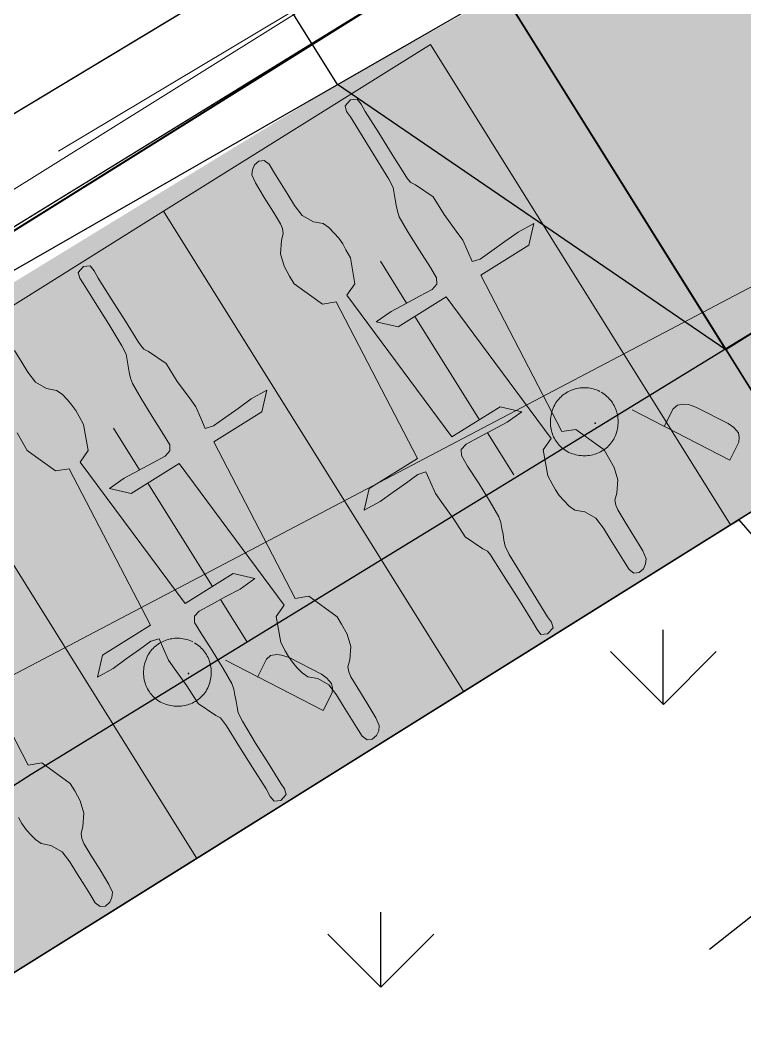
# Model space of a CAD drawing. Header units: metres. Extents: x 3 to 509016, y 4 to 6969473.
# Drawn here: x 507763.191 to 507765.494, y 6967255.254 to 6967258.452 of the extents above; entities that cross this region are included whole.
import ezdxf

# ---------------------------------------------------------------- set-up
doc = ezdxf.new("R2010")
doc.units = ezdxf.units.M
doc.linetypes.add('DASHED', pattern=[19.05, 12.7, -6.35])
doc.layers.add('_PROP-BDY', color=6, linetype='Continuous', plot=False)
doc.layers.add('defpoints_hatch_bdy', color=47, linetype='Continuous', plot=False)
for name, color, linetype, lineweight in [('A-DETL-GENF', 252, 'Continuous', 5), ('A-FLOR', 252, 'Continuous', 5), ('ROAD_FURNITURE', 252, 'Continuous', 0), ('S_RM_UG_PIPES', 252, 'EXIST_RISINGMAIN', 0)]:
    doc.layers.add(name, color=color, linetype=linetype, lineweight=lineweight)
for name, color, linetype in [('CIV_BUILDING ROOF', 7, 'DASHED'), ('HATCH_LANDSCAPE', 1, 'Continuous'), ('mga2020bdy', 252, 'Continuous'), ('mga2020ROAD_FURNITURE', 252, 'Continuous'), ('mga2020ROAD_KERB_BACK', 252, 'Continuous'), ('mga2020ROAD_KERB_LIP', 252, 'Continuous'), ('mga2020TOPO_GEN', 252, 'Continuous'), ('PAV_FOOTPATH', 252, 'Continuous'), ('STRINGS LIP', 60, 'Continuous'), ('XREF', 7, 'Continuous')]:
    doc.layers.add(name, color=color, linetype=linetype)
doc.layers.add('HATCH_PAVEMENT_FOOTPATH', color=7, linetype='Continuous', true_color=0xffe8a3)
doc.styles.get("Standard").update_dxf_attribs({"font": 'ARIALN.TTF'})
doc.linetypes.add('EXIST_RISINGMAIN', pattern='A,5,-2.5,5,-2,["RM",Standard,S=2.5,R=0,X=0,Y=-1.25],-5,5,-2.5,5,-2.5', length=34.5)

# ---------------------------------------------------------------- blocks, each defined once
blk = doc.blocks.new('XD_HATCH')
at = {"layer": 'HATCH_LANDSCAPE', "ltscale": 0.5}
h = blk.add_hatch(dxfattribs=at)
h.set_pattern_fill('GRASS', color=256, scale=0.05)
h.paths.add_polyline_path([(507765.6876, 6967256.9979), (507766.7115, 6967255.4419), (507751.6164, 6967242.3217), (507748.7956, 6967245.5671), (507737.8253, 6967236.032), (507740.6461, 6967232.7866), (507736.5214, 6967229.2015), (507736.2584, 6967228.8951), (507736.0784, 6967229.1466), (507735.8162, 6967229.5596), (507735.5842, 6967229.9902), (507735.3834, 6967230.4363), (507735.2151, 6967230.8956), (507735.1947, 6967230.9601), (507735.1169, 6967231.2239), (507735.0799, 6967231.3658), (507734.9786, 6967231.8443), (507734.9118, 6967232.3289), (507734.8797, 6967232.8171), (507734.8803, 6967233.246), (507734.8828, 6967233.3062), (507734.9203, 6967233.7944), (507734.9896, 6967234.2792), (507735.0933, 6967234.7572), (507735.1745, 6967235.0486), (507735.231, 6967235.2266), (507735.4019, 6967235.6849), (507735.5476, 6967236.0122), (507735.6051, 6967236.1298), (507735.6577, 6967236.2326), (507735.8387, 6967236.5602), (507736.1023, 6967236.972), (507736.3513, 6967237.3085), (507736.3954, 6967237.3633), (507736.7158, 6967237.7327), (507737.0357, 6967238.0527), (507737.0624, 6967238.0775), (507737.2362, 6967238.2327), (507737.8116, 6967238.7328), (507738.189, 6967239.0609), (507738.5664, 6967239.3889), (507738.9437, 6967239.7169), (507739.3211, 6967240.0449), (507739.6985, 6967240.3729), (507739.8922, 6967240.5412), (507740.4538, 6967241.028), (507740.8316, 6967241.3555), (507741.2094, 6967241.683), (507741.5872, 6967242.0104), (507741.9651, 6967242.3379), (507742.3429, 6967242.6654), (507742.7207, 6967242.9929), (507743.0985, 6967243.3204), (507743.4764, 6967243.6479), (507743.8542, 6967243.9754), (507744.232, 6967244.3028), (507744.6098, 6967244.6303), (507744.9877, 6967244.9578), (507745.3655, 6967245.2853), (507745.7433, 6967245.6128), (507746.1211, 6967245.9403), (507746.499, 6967246.2678), (507746.8768, 6967246.5953), (507747.2546, 6967246.9227), (507747.6324, 6967247.2502), (507748.0103, 6967247.5777), (507748.3881, 6967247.9052), (507748.7659, 6967248.2327), (507749.1437, 6967248.5602), (507749.5216, 6967248.8877), (507749.8994, 6967249.2152), (507750.2772, 6967249.5426), (507750.655, 6967249.8701), (507750.8401, 6967250.0329), (507750.9252, 6967249.8972), (507751.8789, 6967248.3707), (507765.4483, 6967256.8484)])
at = {"layer": 'HATCH_PAVEMENT_FOOTPATH'}
h = blk.add_hatch(color=256, dxfattribs=at)
h.dxf.hatch_style = 1
h.paths.add_polyline_path([(507837.6741, 6967229.3651), (507837.6601, 6967229.3656), (507837.6504, 6967229.3603)], flags=17)
h.paths.add_polyline_path([(507818.8549, 6967260.9586), (507815.9879, 6967264.6389), (507812.7997, 6967267.4531), (507809.6019, 6967269.3029), (507805.8619, 6967270.6226), (507801.8063, 6967271.2294), (507798.1702, 6967271.0491), (507794.4038, 6967270.141), (507771.8963, 6967256.0787), (507773.231, 6967254.5403), (507795.1886, 6967268.2729), (507798.4566, 6967269.0609), (507801.7069, 6967269.222), (507805.3767, 6967268.6729), (507808.7612, 6967267.4786), (507811.6257, 6967265.8217), (507814.67, 6967263.1345), (507817.3271, 6967259.6667), (507819.0304, 6967256.9433), (507820.7235, 6967258.0021)])
h.paths.add_polyline_path([(507824.7568, 6967208.8777), (507820.8548, 6967204.075), (507817.8418, 6967207.5341)], flags=16)
h.paths.add_polyline_path([(507775.2, 6967252.2769), (507773.231, 6967254.5403), (507771.8963, 6967256.0787), (507768.8747, 6967259.5551), (507765.4333, 6967257.405), (507766.5276, 6967255.6535), (507766.7115, 6967255.4419), (507767.0075, 6967255.0955), (507767.5476, 6967254.4751), (507769.1356, 6967252.7357), (507770.0422, 6967251.7102), (507770.6909, 6967250.9598), (507784.4416, 6967235.0558), (507795.4878, 6967222.3587), (507798.5455, 6967218.8848), (507825.7524, 6967187.5143), (507829.3108, 6967190.6071), (507824.7665, 6967203.095), (507841.6235, 6967217.7421), (507841.6355, 6967217.752), (507842.5745, 6967216.2486), (507846.7018, 6967218.8539), (507843.9539, 6967223.1655), (507842.821, 6967224.9787), (507836.0398, 6967235.8326), (507834.8741, 6967237.6984), (507828.0909, 6967248.5555), (507828.2181, 6967248.635), (507824.2068, 6967255.0785), (507824.2306, 6967257.0688), (507826.6039, 6967258.5414), (507828.5549, 6967258.0054), (507828.2109, 6967258.8379), (507826.5153, 6967261.5518), (507825.7564, 6967262.054), (507825.5442, 6967260.2375), (507821.0713, 6967257.4518), (507820.7233, 6967258.002), (507819.0304, 6967256.9433), (507820.4026, 6967254.7492), (507825.1395, 6967249.8154), (507839.4219, 6967226.9278), (507827.0153, 6967211.6575), (507816.098, 6967209.5361), (507803.586, 6967223.8952), (507801.4694, 6967222.0543), (507795.9286, 6967228.4506), (507787.704, 6967237.9042)])
h = blk.add_hatch(color=256, dxfattribs=at)
h.dxf.hatch_style = 1
h.paths.add_polyline_path([(507751.8789, 6967248.3707), (507750.8192, 6967250.0668), (507764.199, 6967258.2482), (507768.6503, 6967260.7366), (507768.8747, 6967259.5551), (507765.4333, 6967257.405), (507765.6876, 6967256.9979)])
at = {"elevation": 4.784}
blk.add_lwpolyline([(507750.655, 6967249.8701), (507750.8401, 6967250.0329), (507750.9252, 6967249.8972), (507751.8789, 6967248.3707), (507765.4483, 6967256.8484), (507765.4746, 6967256.8649), (507766.7115, 6967255.4419), (507751.6164, 6967242.3217), (507748.7956, 6967245.5671)], dxfattribs=at)
at = {"layer": 'defpoints_hatch_bdy', "color": 4}
blk.add_lwpolyline([(507751.8789, 6967248.3707), (507750.8192, 6967250.0668), (507764.6279, 6967258.6941), (507765.6876, 6967256.9979)], close=True, dxfattribs=at)
blk = doc.blocks.new('25027_BNP_Skygate Play-Sheet - 000101 - SITE PLAN')
at = {"layer": '_PROP-BDY'}
blk.add_line((-2226983.4, 4009381.8), (-2226983.4, 4059443.9), dxfattribs=at)
at = {"layer": 'A-DETL-GENF'}
for p, q in [((-2228660.9, 4015829.5), (-2228681.2, 4015820.8)), ((-2228637.2, 4015834.6), (-2228660.9, 4015829.5)), ((-2228615.4, 4015838), (-2228637.2, 4015834.6)), ((-2228594.1, 4015839), (-2228615.4, 4015838)), ((-2228572.6, 4015838), (-2228594.1, 4015839)), ((-2228702.7, 4015797.3), (-2228738.4, 4015778)), ((-2228681.2, 4015820.8), (-2228702.7, 4015797.3)), ((-2228950.3, 4015767.5), (-2228957.7, 4015752.5)), ((-2228932.3, 4015774.6), (-2228950.3, 4015767.5)), ((-2228898.5, 4015774.4), (-2228932.3, 4015774.6)), ((-2228858.9, 4015774.4), (-2228898.5, 4015774.4)), ((-2228819.3, 4015774.6), (-2228858.9, 4015774.4)), ((-2228778.4, 4015774.1), (-2228819.3, 4015774.6)), ((-2228738.4, 4015778), (-2228778.4, 4015774.1)), ((-2228957.7, 4015752.5), (-2228954.9, 4015734.6)), ((-2228954.9, 4015734.6), (-2228945.4, 4015720.9)), ((-2228945.4, 4015720.9), (-2228932.4, 4015710.4)), ((-2228932.4, 4015710.4), (-2228905.6, 4015706.7)), ((-2228905.6, 4015706.7), (-2228850.9, 4015705.8)), ((-2228850.9, 4015705.8), (-2228796, 4015705.9)), ((-2228796, 4015705.9), (-2228753.2, 4015705)), ((-2228753.2, 4015705), (-2228736.5, 4015702.1)), ((-2228736.5, 4015702.1), (-2228721.5, 4015696)), ((-2228721.5, 4015696), (-2228705.7, 4015679.2)), ((-2228465.3, 4015682.7), (-2228448.1, 4015723.5)), ((-2228448.1, 4015723.5), (-2227889.9, 4015678.8)), ((-2228705.7, 4015679.2), (-2228671.7, 4015654.1)), ((-2228568.2, 4015641), (-2228465.3, 4015682.7)), ((-2228671.7, 4015654.1), (-2228632.4, 4015643.4)), ((-2228632.4, 4015643.4), (-2228596, 4015641.5)), ((-2228596, 4015641.5), (-2228568.2, 4015641)), ((-2228327.2, 4015388.7), (-2228330.4, 4015331.4)), ((-2228276.9, 4015338.4), (-2228327.2, 4015388.7)), ((-2228330.4, 4015331.4), (-2228326.6, 4015280.1)), ((-2228276.9, 4015158.4), (-2228276.9, 4015338.4)), ((-2228326.6, 4015280.1), (-2228323.7, 4015228.7)), ((-2228323.7, 4015228.7), (-2228320.8, 4015183.8)), ((-2227598.6, 4015196.3), (-2227701.5, 4015154.5)), ((-2227570.7, 4015195.7), (-2227598.6, 4015196.3)), ((-2227534.4, 4015193.9), (-2227570.7, 4015195.7)), ((-2228568.4, 4015161.7), (-2228630.5, 4015134.5)), ((-2228501.7, 4015161.9), (-2228568.4, 4015161.7)), ((-2228436.6, 4015166.5), (-2228501.7, 4015161.9)), ((-2228402, 4015168.6), (-2228436.6, 4015166.5)), ((-2228362.8, 4015163.1), (-2228402, 4015168.6)), ((-2228327.8, 4015157.9), (-2228362.8, 4015163.1)), ((-2228320.8, 4015183.8), (-2228327.8, 4015157.9)), ((-2227718.6, 4015113.7), (-2228276.9, 4015158.4)), ((-2227701.5, 4015154.5), (-2227718.6, 4015113.7)), ((-2228959.2, 4015121.6), (-2228968.8, 4015102.5)), ((-2228939.7, 4015123.8), (-2228959.2, 4015121.6)), ((-2228912.5, 4015122.5), (-2228939.7, 4015123.8)), ((-2228831.8, 4015122.9), (-2228912.5, 4015122.5)), ((-2228751, 4015122.9), (-2228831.8, 4015122.9)), ((-2228675.8, 4015123.2), (-2228751, 4015122.9)), ((-2228660.1, 4015123.6), (-2228675.8, 4015123.2)), ((-2228644.7, 4015125.8), (-2228660.1, 4015123.6)), ((-2228630.5, 4015134.5), (-2228644.7, 4015125.8)), ((-2228968.8, 4015102.5), (-2228961.9, 4015078)), ((-2228961.9, 4015078), (-2228943.7, 4015072.4)), ((-2228943.7, 4015072.4), (-2228922.6, 4015073.7)), ((-2228922.6, 4015073.7), (-2228852.1, 4015073.3)), ((-2228852.1, 4015073.3), (-2228771.4, 4015073.3)), ((-2228771.4, 4015073.3), (-2228690.6, 4015072.5)), ((-2228690.6, 4015072.5), (-2228660.7, 4015069.6)), ((-2228660.7, 4015069.6), (-2228643.2, 4015062.7)), ((-2228643.2, 4015062.7), (-2228625.6, 4015055)), ((-2228276.9, 4015028.6), (-2227718.6, 4015073.3)), ((-2227718.6, 4015073.3), (-2227701.5, 4015032.5)), ((-2227464.1, 4015040), (-2227428.3, 4015059.2)), ((-2227428.3, 4015059.2), (-2227388.4, 4015063.1)), ((-2227388.4, 4015063.1), (-2227347.4, 4015062.6)), ((-2227347.4, 4015062.6), (-2227307.8, 4015062.8)), ((-2228625.6, 4015055), (-2228607.6, 4015048.2)), ((-2228607.6, 4015048.2), (-2228589.5, 4015041.1)), ((-2228589.5, 4015041.1), (-2228571.2, 4015036.7)), ((-2228571.2, 4015036.7), (-2228516.3, 4015035.2)), ((-2228516.3, 4015035.2), (-2228449.2, 4015034.8)), ((-2228449.2, 4015034.8), (-2228382, 4015035.6)), ((-2228382, 4015035.6), (-2228343.7, 4015034.6)), ((-2228343.7, 4015034.6), (-2228326.6, 4015024.7)), ((-2228326.6, 4015024.7), (-2228320.8, 4015003.2)), ((-2228276.9, 4014848.6), (-2228276.9, 4015028.6)), ((-2227839.6, 4015038.9), (-2227889.9, 4014988.6)), ((-2227836.4, 4014981.6), (-2227839.6, 4015038.9)), ((-2227701.5, 4015032.5), (-2227623.7, 4015001)), ((-2227485.6, 4015016.4), (-2227464.1, 4015040)), ((-2228320.8, 4015003.2), (-2228323.7, 4014958.4)), ((-2227623.7, 4015001), (-2227594.1, 4014999.2)), ((-2227594.1, 4014999.2), (-2227572.7, 4014998.2)), ((-2227572.7, 4014998.2), (-2227551.3, 4014999.2)), ((-2227551.3, 4014999.2), (-2227529.6, 4015002.6)), ((-2227529.6, 4015002.6), (-2227505.8, 4015007.7)), ((-2227505.8, 4015007.7), (-2227485.6, 4015016.4)), ((-2227889.9, 4014988.6), (-2227889.9, 4014808.6)), ((-2227840.1, 4014930.3), (-2227836.4, 4014981.6)), ((-2228323.7, 4014958.4), (-2228326.6, 4014906.9)), ((-2227843, 4014878.9), (-2227840.1, 4014930.3)), ((-2228326.6, 4014906.9), (-2228330.4, 4014855.6)), ((-2227846, 4014834), (-2227843, 4014878.9)), ((-2228637.2, 4014834.6), (-2228660.9, 4014829.5)), ((-2228615.4, 4014838), (-2228637.2, 4014834.6)), ((-2228594.1, 4014839), (-2228615.4, 4014838)), ((-2228572.6, 4014838), (-2228594.1, 4014839)), ((-2228543.1, 4014836.3), (-2228572.6, 4014838)), ((-2228465.3, 4014804.7), (-2228543.1, 4014836.3)), ((-2228330.4, 4014855.6), (-2228327.2, 4014798.3)), ((-2228327.2, 4014798.3), (-2228276.9, 4014848.6)), ((-2227840.1, 4014812.6), (-2227846, 4014834)), ((-2228681.2, 4014820.8), (-2228702.7, 4014797.3)), ((-2228660.9, 4014829.5), (-2228681.2, 4014820.8)), ((-2228448.1, 4014763.9), (-2228465.3, 4014804.7)), ((-2227889.9, 4014808.6), (-2228448.1, 4014763.9)), ((-2227823, 4014802.6), (-2227840.1, 4014812.6)), ((-2227784.8, 4014801.6), (-2227823, 4014802.6)), ((-2227717.6, 4014802.4), (-2227784.8, 4014801.6)), ((-2227650.4, 4014802), (-2227717.6, 4014802.4)), ((-2227595.5, 4014800.5), (-2227650.4, 4014802)), ((-2227577.3, 4014796.1), (-2227595.5, 4014800.5)), ((-2228932.3, 4014774.6), (-2228950.3, 4014767.5)), ((-2228898.5, 4014774.4), (-2228932.3, 4014774.6)), ((-2228858.9, 4014774.4), (-2228898.5, 4014774.4)), ((-2228819.3, 4014774.6), (-2228858.9, 4014774.4)), ((-2228778.4, 4014774.1), (-2228819.3, 4014774.6)), ((-2228738.4, 4014778), (-2228778.4, 4014774.1)), ((-2228702.7, 4014797.3), (-2228738.4, 4014778)), ((-2227559.1, 4014789.1), (-2227577.3, 4014796.1)), ((-2227541.2, 4014782.2), (-2227559.1, 4014789.1)), ((-2227523.6, 4014774.5), (-2227541.2, 4014782.2)), ((-2227506, 4014767.6), (-2227523.6, 4014774.5)), ((-2228950.3, 4014767.5), (-2228957.7, 4014752.5)), ((-2228957.7, 4014752.5), (-2228954.9, 4014734.6)), ((-2227476.1, 4014764.7), (-2227506, 4014767.6)), ((-2227395.4, 4014763.9), (-2227476.1, 4014764.7)), ((-2227314.7, 4014763.9), (-2227395.4, 4014763.9)), ((-2227244.1, 4014763.5), (-2227314.7, 4014763.9)), ((-2227223, 4014764.8), (-2227244.1, 4014763.5)), ((-2227204.9, 4014759.2), (-2227223, 4014764.8)), ((-2227198, 4014734.7), (-2227204.9, 4014759.2)), ((-2228954.9, 4014734.6), (-2228945.4, 4014720.9)), ((-2228945.4, 4014720.9), (-2228932.4, 4014710.4)), ((-2228932.4, 4014710.4), (-2228905.6, 4014706.7)), ((-2228905.6, 4014706.7), (-2228850.9, 4014705.8)), ((-2228850.9, 4014705.8), (-2228796, 4014705.9)), ((-2228796, 4014705.9), (-2228753.2, 4014705)), ((-2228753.2, 4014705), (-2228736.5, 4014702.1)), ((-2228465.3, 4014682.7), (-2228448.1, 4014723.5)), ((-2228448.1, 4014723.5), (-2227889.9, 4014678.8)), ((-2227536.3, 4014702.7), (-2227522, 4014711.4)), ((-2227522, 4014711.4), (-2227506.7, 4014713.7)), ((-2227506.7, 4014713.7), (-2227490.9, 4014714)), ((-2227490.9, 4014714), (-2227415.7, 4014714.3)), ((-2227415.7, 4014714.3), (-2227335, 4014714.3)), ((-2227335, 4014714.3), (-2227254.2, 4014714.7)), ((-2227254.2, 4014714.7), (-2227227.1, 4014713.4)), ((-2227227.1, 4014713.4), (-2227207.5, 4014715.6)), ((-2227207.5, 4014715.6), (-2227198, 4014734.7)), ((-2228736.5, 4014702.1), (-2228721.5, 4014696)), ((-2228721.5, 4014696), (-2228705.7, 4014679.2)), ((-2228705.7, 4014679.2), (-2228671.7, 4014654.1)), ((-2228568.2, 4014641), (-2228465.3, 4014682.7)), ((-2227889.9, 4014678.8), (-2227889.9, 4014498.8)), ((-2227846, 4014653.4), (-2227838.9, 4014679.3)), ((-2227838.9, 4014679.3), (-2227803.9, 4014674.2)), ((-2227803.9, 4014674.2), (-2227764.8, 4014668.6)), ((-2227730.1, 4014670.7), (-2227665, 4014675.4)), ((-2227665, 4014675.4), (-2227598.3, 4014675.5)), ((-2227598.3, 4014675.5), (-2227536.3, 4014702.7)), ((-2228671.7, 4014654.1), (-2228632.4, 4014643.4)), ((-2228632.4, 4014643.4), (-2228596, 4014641.5)), ((-2228596, 4014641.5), (-2228568.2, 4014641)), ((-2227843, 4014608.5), (-2227846, 4014653.4)), ((-2227764.8, 4014668.6), (-2227730.1, 4014670.7)), ((-2227840.1, 4014557.1), (-2227843, 4014608.5)), ((-2227836.4, 4014505.8), (-2227840.1, 4014557.1)), ((-2227889.9, 4014498.8), (-2227839.6, 4014448.5)), ((-2227839.6, 4014448.5), (-2227836.4, 4014505.8)), ((-2228327.2, 4014388.7), (-2228330.4, 4014331.4)), ((-2228276.9, 4014338.4), (-2228327.2, 4014388.7)), ((-2228330.4, 4014331.4), (-2228326.6, 4014280.1)), ((-2228276.9, 4014158.4), (-2228276.9, 4014338.4)), ((-2228326.6, 4014280.1), (-2228323.7, 4014228.7)), ((-2228323.7, 4014228.7), (-2228320.8, 4014183.8)), ((-2227598.6, 4014196.3), (-2227701.5, 4014154.5)), ((-2227570.7, 4014195.7), (-2227598.6, 4014196.3)), ((-2227534.4, 4014193.9), (-2227570.7, 4014195.7)), ((-2227495, 4014183.2), (-2227534.4, 4014193.9)), ((-2228568.4, 4014161.7), (-2228630.5, 4014134.5)), ((-2228501.7, 4014161.9), (-2228568.4, 4014161.7)), ((-2228436.6, 4014166.5), (-2228501.7, 4014161.9)), ((-2228402, 4014168.6), (-2228436.6, 4014166.5)), ((-2228362.8, 4014163.1), (-2228402, 4014168.6)), ((-2228327.8, 4014157.9), (-2228362.8, 4014163.1)), ((-2228320.8, 4014183.8), (-2228327.8, 4014157.9)), ((-2227461, 4014158.1), (-2227495, 4014183.2)), ((-2228630.5, 4014134.5), (-2228644.7, 4014125.8)), ((-2227718.6, 4014113.7), (-2228276.9, 4014158.4)), ((-2227701.5, 4014154.5), (-2227718.6, 4014113.7)), ((-2227445.2, 4014141.2), (-2227461, 4014158.1)), ((-2227430.2, 4014135.1), (-2227445.2, 4014141.2)), ((-2227413.6, 4014132.2), (-2227430.2, 4014135.1)), ((-2227370.7, 4014131.3), (-2227413.6, 4014132.2)), ((-2227315.9, 4014131.4), (-2227370.7, 4014131.3)), ((-2227261.1, 4014130.5), (-2227315.9, 4014131.4)), ((-2227234.4, 4014126.8), (-2227261.1, 4014130.5)), ((-2228959.2, 4014121.6), (-2228968.8, 4014102.5)), ((-2228968.8, 4014102.5), (-2228961.9, 4014078)), ((-2228939.7, 4014123.8), (-2228959.2, 4014121.6)), ((-2228912.5, 4014122.5), (-2228939.7, 4014123.8)), ((-2228831.8, 4014122.9), (-2228912.5, 4014122.5)), ((-2228751, 4014122.9), (-2228831.8, 4014122.9)), ((-2228675.8, 4014123.2), (-2228751, 4014122.9)), ((-2228660.1, 4014123.6), (-2228675.8, 4014123.2)), ((-2228644.7, 4014125.8), (-2228660.1, 4014123.6)), ((-2227221.4, 4014116.4), (-2227234.4, 4014126.8)), ((-2227211.9, 4014102.6), (-2227221.4, 4014116.4)), ((-2227209, 4014084.7), (-2227211.9, 4014102.6)), ((-2228961.9, 4014078), (-2228943.7, 4014072.4)), ((-2228943.7, 4014072.4), (-2228922.6, 4014073.7)), ((-2228922.6, 4014073.7), (-2228852.1, 4014073.3)), ((-2228852.1, 4014073.3), (-2228771.4, 4014073.3)), ((-2228771.4, 4014073.3), (-2228690.6, 4014072.5)), ((-2228690.6, 4014072.5), (-2228660.7, 4014069.6)), ((-2228660.7, 4014069.6), (-2228643.2, 4014062.7)), ((-2228276.9, 4014028.6), (-2227718.6, 4014073.3)), ((-2227718.6, 4014073.3), (-2227701.5, 4014032.5)), ((-2227234.4, 4014062.6), (-2227216.5, 4014069.7)), ((-2227216.5, 4014069.7), (-2227209, 4014084.7)), ((-2228643.2, 4014062.7), (-2228625.6, 4014055)), ((-2228625.6, 4014055), (-2228607.6, 4014048.2)), ((-2228607.6, 4014048.2), (-2228589.5, 4014041.1)), ((-2228589.5, 4014041.1), (-2228571.2, 4014036.7)), ((-2228571.2, 4014036.7), (-2228516.3, 4014035.2)), ((-2228516.3, 4014035.2), (-2228449.2, 4014034.8)), ((-2228449.2, 4014034.8), (-2228382, 4014035.6)), ((-2228382, 4014035.6), (-2228343.7, 4014034.6)), ((-2228343.7, 4014034.6), (-2228326.6, 4014024.7)), ((-2227839.6, 4014038.9), (-2227889.9, 4013988.6)), ((-2227836.4, 4013981.6), (-2227839.6, 4014038.9)), ((-2227701.5, 4014032.5), (-2227623.7, 4014001)), ((-2227485.6, 4014016.4), (-2227464.1, 4014040)), ((-2227464.1, 4014040), (-2227428.3, 4014059.2)), ((-2227428.3, 4014059.2), (-2227388.4, 4014063.1)), ((-2227388.4, 4014063.1), (-2227347.4, 4014062.6)), ((-2227347.4, 4014062.6), (-2227307.8, 4014062.8)), ((-2227307.8, 4014062.8), (-2227268.2, 4014062.8)), ((-2227268.2, 4014062.8), (-2227234.4, 4014062.6)), ((-2228326.6, 4014024.7), (-2228320.8, 4014003.2)), ((-2228320.8, 4014003.2), (-2228323.7, 4013958.4)), ((-2228276.9, 4013848.6), (-2228276.9, 4014028.6)), ((-2227623.7, 4014001), (-2227594.1, 4013999.2)), ((-2227551.3, 4013999.2), (-2227529.6, 4014002.6)), ((-2227529.6, 4014002.6), (-2227505.8, 4014007.7)), ((-2227505.8, 4014007.7), (-2227485.6, 4014016.4)), ((-2227889.9, 4013988.6), (-2227889.9, 4013808.6)), ((-2227840.1, 4013930.3), (-2227836.4, 4013981.6)), ((-2227594.1, 4013999.2), (-2227572.7, 4013998.2)), ((-2227572.7, 4013998.2), (-2227551.3, 4013999.2)), ((-2228323.7, 4013958.4), (-2228326.6, 4013906.9)), ((-2228326.6, 4013906.9), (-2228330.4, 4013855.6)), ((-2227843, 4013878.9), (-2227840.1, 4013930.3)), ((-2227846, 4013834), (-2227843, 4013878.9)), ((-2228330.4, 4013855.6), (-2228327.2, 4013798.3)), ((-2228327.2, 4013798.3), (-2228276.9, 4013848.6)), ((-2228681.2, 4013820.8), (-2228702.7, 4013797.3)), ((-2228660.9, 4013829.5), (-2228681.2, 4013820.8)), ((-2228637.2, 4013834.6), (-2228660.9, 4013829.5)), ((-2228615.4, 4013838), (-2228637.2, 4013834.6)), ((-2228594.1, 4013839), (-2228615.4, 4013838)), ((-2228572.6, 4013838), (-2228594.1, 4013839)), ((-2228543.1, 4013836.3), (-2228572.6, 4013838)), ((-2228465.3, 4013804.7), (-2228543.1, 4013836.3)), ((-2227889.9, 4013808.6), (-2228448.1, 4013763.9)), ((-2227840.1, 4013812.6), (-2227846, 4013834)), ((-2227823, 4013802.6), (-2227840.1, 4013812.6)), ((-2228738.4, 4013778), (-2228778.4, 4013774.1)), ((-2228702.7, 4013797.3), (-2228738.4, 4013778)), ((-2228448.1, 4013763.9), (-2228465.3, 4013804.7)), ((-2227784.8, 4013801.6), (-2227823, 4013802.6)), ((-2227717.6, 4013802.4), (-2227784.8, 4013801.6)), ((-2227650.4, 4013802), (-2227717.6, 4013802.4)), ((-2227595.5, 4013800.5), (-2227650.4, 4013802)), ((-2227577.3, 4013796.1), (-2227595.5, 4013800.5)), ((-2227559.1, 4013789.1), (-2227577.3, 4013796.1)), ((-2227541.2, 4013782.2), (-2227559.1, 4013789.1)), ((-2227523.6, 4013774.5), (-2227541.2, 4013782.2)), ((-2228950.3, 4013767.5), (-2228957.7, 4013752.5)), ((-2228957.7, 4013752.5), (-2228954.9, 4013734.6)), ((-2228932.3, 4013774.6), (-2228950.3, 4013767.5)), ((-2228898.5, 4013774.4), (-2228932.3, 4013774.6)), ((-2228858.9, 4013774.4), (-2228898.5, 4013774.4)), ((-2228819.3, 4013774.6), (-2228858.9, 4013774.4)), ((-2228778.4, 4013774.1), (-2228819.3, 4013774.6)), ((-2227506, 4013767.6), (-2227523.6, 4013774.5)), ((-2227476.1, 4013764.7), (-2227506, 4013767.6)), ((-2227395.4, 4013763.9), (-2227476.1, 4013764.7)), ((-2227314.7, 4013763.9), (-2227395.4, 4013763.9)), ((-2227244.1, 4013763.5), (-2227314.7, 4013763.9)), ((-2227223, 4013764.8), (-2227244.1, 4013763.5)), ((-2227204.9, 4013759.2), (-2227223, 4013764.8)), ((-2227198, 4013734.7), (-2227204.9, 4013759.2)), ((-2228954.9, 4013734.6), (-2228945.4, 4013720.9)), ((-2228945.4, 4013720.9), (-2228932.4, 4013710.4)), ((-2228465.3, 4013682.7), (-2228448.1, 4013723.5)), ((-2228448.1, 4013723.5), (-2227889.9, 4013678.8)), ((-2227522, 4013711.4), (-2227506.7, 4013713.7)), ((-2227506.7, 4013713.7), (-2227490.9, 4013714)), ((-2227490.9, 4013714), (-2227415.7, 4013714.3)), ((-2227415.7, 4013714.3), (-2227335, 4013714.3)), ((-2227335, 4013714.3), (-2227254.2, 4013714.7)), ((-2227254.2, 4013714.7), (-2227227.1, 4013713.4)), ((-2227227.1, 4013713.4), (-2227207.5, 4013715.6)), ((-2227207.5, 4013715.6), (-2227198, 4013734.7)), ((-2228932.4, 4013710.4), (-2228905.6, 4013706.7)), ((-2228905.6, 4013706.7), (-2228850.9, 4013705.8)), ((-2228850.9, 4013705.8), (-2228796, 4013705.9)), ((-2228796, 4013705.9), (-2228753.2, 4013705)), ((-2228753.2, 4013705), (-2228736.5, 4013702.1)), ((-2228736.5, 4013702.1), (-2228721.5, 4013696)), ((-2228721.5, 4013696), (-2228705.7, 4013679.2)), ((-2228568.2, 4013641), (-2228465.3, 4013682.7)), ((-2227598.3, 4013675.5), (-2227536.3, 4013702.7)), ((-2227536.3, 4013702.7), (-2227522, 4013711.4)), ((-2228705.7, 4013679.2), (-2228671.7, 4013654.1)), ((-2228671.7, 4013654.1), (-2228632.4, 4013643.4)), ((-2227889.9, 4013678.8), (-2227889.9, 4013498.8)), ((-2227846, 4013653.4), (-2227838.9, 4013679.3)), ((-2227843, 4013608.5), (-2227846, 4013653.4)), ((-2227838.9, 4013679.3), (-2227803.9, 4013674.2)), ((-2227803.9, 4013674.2), (-2227764.8, 4013668.6)), ((-2227764.8, 4013668.6), (-2227730.1, 4013670.7)), ((-2227730.1, 4013670.7), (-2227665, 4013675.4)), ((-2227665, 4013675.4), (-2227598.3, 4013675.5)), ((-2228632.4, 4013643.4), (-2228596, 4013641.5)), ((-2228596, 4013641.5), (-2228568.2, 4013641)), ((-2227840.1, 4013557.1), (-2227843, 4013608.5)), ((-2227836.4, 4013505.8), (-2227840.1, 4013557.1)), ((-2227889.9, 4013498.8), (-2227839.6, 4013448.5)), ((-2227839.6, 4013448.5), (-2227836.4, 4013505.8))]:
    blk.add_line(p, q, dxfattribs=at)
at = {"layer": 'A-FLOR'}
for p, q in [((-2228983.4, 4029426.1), (-2228983.4, 4013143.9)), ((-2228983.4, 4015426.1), (-2228983.4, 4016426.1)), ((-2226872.5, 4013143.9), (-2226872.5, 4015812.5)), ((-2227183.4, 4015426.1), (-2228983.4, 4015426.1)), ((-2228983.4, 4014426.1), (-2228983.4, 4015426.1)), ((-2228983.4, 4015426.1), (-2227183.4, 4015426.1)), ((-2227183.4, 4015426.1), (-2227183.4, 4014426.1)), ((-2228483.4, 4014926.1), (-2228325.5, 4014926.1)), ((-2228276.9, 4014926.1), (-2227889.9, 4014926.1)), ((-2227840.4, 4014926.1), (-2227683.4, 4014926.1)), ((-2226872.5, 4013143.9), (-2226844.9, 4014607.8)), ((-2227183.4, 4014426.1), (-2228983.4, 4014426.1)), ((-2228983.4, 4013426.1), (-2228983.4, 4014426.1)), ((-2228983.4, 4014426.1), (-2227183.4, 4014426.1)), ((-2227183.4, 4014426.1), (-2227183.4, 4013426.1)), ((-2228483.4, 4013926.1), (-2228325.5, 4013926.1)), ((-2228276.9, 4013926.1), (-2227889.9, 4013926.1)), ((-2227840.4, 4013926.1), (-2227683.4, 4013926.1)), ((-2227183.4, 4013426.1), (-2228983.4, 4013426.1)), ((-2220833.7, 4013143.9), (-2230568.7, 4013143.9))]:
    blk.add_line(p, q, dxfattribs=at)
blk = doc.blocks.new('XE_ARCH')
at = {"xscale": 0.001, "yscale": 0.001, "zscale": 0.001, "rotation": 121.996}
blk.add_blockref('25027_BNP_Skygate Play-Sheet - 000101 - SITE PLAN', (509988.1258, 6971273.7702), dxfattribs=at)
blk = doc.blocks.new('XE_LOT BOUNDARY')
at = {"layer": '_PROP-BDY'}
blk.add_line((507767.8185, 6967260.6875), (507725.3615, 6967234.1616), dxfattribs=at)
blk = doc.blocks.new('BAC R BOL SMALL')
for p, q in [((-1.9516, 3.9447), (-2.1385, 3.8476)), ((-1.7605, 4.0325), (-1.9516, 3.9447)), ((-1.5655, 4.1112), (-1.7605, 4.0325)), ((-1.367, 4.1804), (-1.5655, 4.1112)), ((-1.1654, 4.2401), (-1.367, 4.1804)), ((-0.9611, 4.2902), (-1.1654, 4.2401)), ((-0.7544, 4.3306), (-0.9611, 4.2902)), ((-0.5458, 4.3611), (-0.7544, 4.3306)), ((-0.3356, 4.3816), (-0.5458, 4.3611)), ((-0.1241, 4.392), (-0.3356, 4.3816)), ((0.0882, 4.3922), (-0.1241, 4.392)), ((0.301, 4.3821), (0.0882, 4.3922)), ((0.5139, 4.3616), (0.301, 4.3821)), ((0.7265, 4.3305), (0.5139, 4.3616)), ((0.9385, 4.2888), (0.7265, 4.3305)), ((1.1495, 4.2362), (0.9385, 4.2888)), ((1.359, 4.1728), (1.1495, 4.2362)), ((1.5668, 4.0983), (1.359, 4.1728)), ((1.7725, 4.0127), (1.5668, 4.0983)), ((1.9756, 3.9158), (1.7725, 4.0127)), ((-3.4369, 2.7554), (-3.569, 2.5811)), ((-3.2973, 2.9215), (-3.4369, 2.7554)), ((-3.1504, 3.0794), (-3.2973, 2.9215)), ((-2.9967, 3.229), (-3.1504, 3.0794)), ((-2.8365, 3.3701), (-2.9967, 3.229)), ((-2.6702, 3.5026), (-2.8365, 3.3701)), ((-2.4982, 3.6265), (-2.6702, 3.5026)), ((-2.3209, 3.7415), (-2.4982, 3.6265)), ((-2.1385, 3.8476), (-2.3209, 3.7415)), ((2.364, 3.6868), (2.1736, 3.8056)), ((2.5466, 3.5598), (2.364, 3.6868)), ((2.7214, 3.4249), (2.5466, 3.5598)), ((2.8881, 3.2825), (2.7214, 3.4249)), ((3.0465, 3.1328), (2.8881, 3.2825)), ((3.1966, 2.9762), (3.0465, 3.1328)), ((3.3382, 2.813), (3.1966, 2.9762)), ((3.4711, 2.6437), (3.3382, 2.813)), ((3.5951, 2.4684), (3.4711, 2.6437)), ((-4.1746, 1.3056), (-4.2362, 1.0785)), ((-4.1012, 1.5325), (-4.1746, 1.3056)), ((-4.0159, 1.7589), (-4.1012, 1.5325)), ((-3.9185, 1.9844), (-4.0159, 1.7589)), ((-3.8088, 2.2087), (-3.9185, 1.9844)), ((-3.6931, 2.3988), (-3.8088, 2.2087)), ((-3.569, 2.5811), (-3.6931, 2.3988)), ((3.7101, 2.2875), (3.5951, 2.4684)), ((3.816, 2.1015), (3.7101, 2.2875)), ((3.9126, 1.9105), (3.816, 2.1015)), ((3.9998, 1.7149), (3.9126, 1.9105)), ((4.0773, 1.5151), (3.9998, 1.7149)), ((4.145, 1.3114), (4.0773, 1.5151)), ((4.2028, 1.1041), (4.145, 1.3114)), ((6.1384, 1.5522), (18.6973, -4.9036)), ((11.43, 1.6933), (10.2659, -0.5997)), ((11.9592, 2.1519), (11.43, 1.6933)), ((12.7353, 2.293), (11.9592, 2.1519)), ((13.3703, 2.2225), (12.7353, 2.293)), ((14.3228, 1.905), (13.3703, 2.2225)), ((18.4856, -0.2117), (14.3228, 1.905)), ((-4.3679, 0.1747), (-4.3729, -0.0484)), ((-4.3519, 0.3993), (-4.3679, 0.1747)), ((-4.3247, 0.625), (-4.3519, 0.3993)), ((-4.2862, 0.8515), (-4.3247, 0.625)), ((-4.2362, 1.0785), (-4.2862, 0.8515)), ((4.2506, 0.8936), (4.2028, 1.1041)), ((4.2881, 0.6801), (4.2506, 0.8936)), ((4.3152, 0.4641), (4.2881, 0.6801)), ((4.3318, 0.2458), (4.3152, 0.4641)), ((4.3376, 0.0256), (4.3318, 0.2458)), ((4.3327, -0.1962), (4.3376, 0.0256)), ((-4.3729, -0.0484), (-4.367, -0.2697)), ((-4.367, -0.2697), (-4.3504, -0.4889)), ((-4.3504, -0.4889), (-4.3233, -0.7057)), ((-4.3233, -0.7057), (-4.2858, -0.9197)), ((-4.2858, -0.9197), (-4.2381, -1.1305)), ((-4.2381, -1.1305), (-4.1802, -1.3379)), ((4.1394, -1.3172), (4.201, -1.0925)), ((4.201, -1.0925), (4.251, -0.8677)), ((4.251, -0.8677), (4.2895, -0.6432)), ((4.2895, -0.6432), (4.3167, -0.4192)), ((4.3167, -0.4192), (4.3327, -0.1962)), ((19.1911, -0.7409), (18.4856, -0.2117)), ((19.7909, -1.4111), (19.1911, -0.7409)), ((-4.1802, -1.3379), (-4.1125, -1.5415)), ((-4.1125, -1.5415), (-4.035, -1.741)), ((-4.035, -1.741), (-3.9478, -1.936)), ((-3.9478, -1.936), (-3.8512, -2.1263)), ((-3.8512, -2.1263), (-3.7453, -2.3115)), ((-3.7453, -2.3115), (-3.6303, -2.4912)), ((-3.6303, -2.4912), (-3.5063, -2.6651)), ((3.4013, -2.7552), (3.5336, -2.5811)), ((3.5336, -2.5811), (3.6578, -2.3989)), ((3.6578, -2.3989), (3.7736, -2.2088)), ((3.7736, -2.2088), (3.8833, -1.9876)), ((3.8833, -1.9876), (3.9807, -1.7651)), ((3.9807, -1.7651), (4.066, -1.5415)), ((4.066, -1.5415), (4.1394, -1.3172)), ((19.8967, -2.0109), (19.7909, -1.4111)), ((19.8614, -2.6106), (19.8967, -2.0109)), ((-3.5063, -2.6651), (-3.3734, -2.8329)), ((-3.3734, -2.8329), (-3.2318, -2.9943)), ((-3.2318, -2.9943), (-3.0817, -3.1489)), ((-3.0817, -3.1489), (-2.9233, -3.2965)), ((-2.9233, -3.2965), (-2.7566, -3.4365)), ((-2.7566, -3.4365), (-2.5818, -3.5688)), ((-2.5818, -3.5688), (-2.3992, -3.6931)), ((-2.3992, -3.6931), (-2.2088, -3.8088)), ((-2.2088, -3.8088), (-1.9877, -3.9154)), ((1.9031, -3.9375), (2.0929, -3.842)), ((2.0929, -3.842), (2.2776, -3.7372)), ((2.2776, -3.7372), (2.457, -3.6233)), ((2.457, -3.6233), (2.6306, -3.5003)), ((2.6306, -3.5003), (2.7982, -3.3685)), ((2.7982, -3.3685), (2.9594, -3.2279)), ((2.9594, -3.2279), (3.1139, -3.0788)), ((3.1139, -3.0788), (3.2613, -2.9211)), ((3.2613, -2.9211), (3.4013, -2.7552)), ((18.6973, -4.9036), (19.8614, -2.6106)), ((-1.9877, -3.9154), (-1.7652, -4.0101)), ((-1.7652, -4.0101), (-1.5416, -4.0931)), ((-1.5416, -4.0931), (-1.3173, -4.1646)), ((-1.3173, -4.1646), (-1.0926, -4.2245)), ((-1.0926, -4.2245), (-0.8679, -4.2732)), ((-0.8679, -4.2732), (-0.6435, -4.3106)), ((-0.6435, -4.3106), (-0.4197, -4.337)), ((-0.4197, -4.337), (-0.1969, -4.3525)), ((-0.1969, -4.3525), (0.0246, -4.3573)), ((0.0246, -4.3573), (0.2444, -4.3514)), ((0.2444, -4.3514), (0.4623, -4.335)), ((0.4623, -4.335), (0.6778, -4.3082)), ((0.6778, -4.3082), (0.8906, -4.2712)), ((0.8906, -4.2712), (1.1005, -4.2241)), ((1.1005, -4.2241), (1.307, -4.1671)), ((1.307, -4.1671), (1.5099, -4.1002)), ((1.5099, -4.1002), (1.7087, -4.0236)), ((1.7087, -4.0236), (1.9031, -3.9375))]:
    blk.add_line(p, q)
blk = doc.blocks.new('XE_SURVEY')
at = {"layer": 'mga2020bdy'}
blk.add_polyline3d([(507722.5905, 6967232.6075, 4.3474), (507725.1204, 6967234.2155, 4.3986), (507729.3938, 6967236.8067, 4.4566), (507733.0248, 6967239.0482, 4.469), (507736.0993, 6967240.9477, 4.4527), (507736.6834, 6967241.3067, 4.4393), (507736.9844, 6967241.4339, 4.4329), (507737.975, 6967242.3757, 4.4239), (507738.0041, 6967242.4202, 4.4222), (507740.823, 6967244.1743, 4.4566), (507752.055, 6967251.1994, 4.5262), (507759.1248, 6967255.6432, 4.4809), (507762.5143, 6967257.7594, 4.509), (507764.0703, 6967258.6973, 4.5203), (507768.0649, 6967260.9222, 4.5487), (507768.4417, 6967261.119, 4.552), (507772.9333, 6967263.3018, 4.591), (507777.8674, 6967265.5383, 4.6363), (507783.8819, 6967268.22, 4.6925)], dxfattribs=at)
at = {"layer": 'mga2020ROAD_FURNITURE'}
for p in [(507765.0179, 6967257.1718, 4.6944), (507765.0179, 6967257.1718, 4.6944), (507763.7258, 6967256.3762, 4.6691), (507763.7258, 6967256.3762, 4.6691)]:
    blk.add_point(p, dxfattribs=at)
at = {"layer": 'mga2020ROAD_KERB_BACK'}
blk.add_polyline3d([(507738.2228, 6967241.4591, 4.5329), (507740.5152, 6967242.8258, 4.5216), (507741.08, 6967243.8212, 4.5636), (507746.5121, 6967247.2219, 4.6144), (507752.2955, 6967250.8388, 4.6445), (507757.8965, 6967254.3534, 4.6285), (507759.1736, 6967254.499, 4.5861), (507761.3848, 6967256.0005, 4.6263), (507762.5074, 6967257.2531, 4.6308), (507763.0964, 6967257.6156, 4.6351), (507767.4311, 6967260.1022, 4.6661), (507768.2485, 6967260.5368, 4.6718), (507771.8944, 6967262.3499, 4.7037), (507773.1568, 6967262.9317, 4.7146), (507778.0594, 6967265.1621, 4.7595), (507784.0446, 6967267.8262, 4.8092)], dxfattribs=at)
at = {"layer": 'mga2020ROAD_KERB_LIP'}
blk.add_polyline3d([(507783.8819, 6967268.22, 4.6925), (507777.8674, 6967265.5383, 4.6363), (507772.9333, 6967263.3018, 4.591), (507768.4417, 6967261.119, 4.552), (507768.0649, 6967260.9222, 4.5487), (507764.0703, 6967258.6973, 4.5203), (507762.5143, 6967257.7594, 4.509), (507759.1248, 6967255.6432, 4.4809), (507757.4654, 6967254.5665, 4.4958), (507752.055, 6967251.1994, 4.5262), (507746.2396, 6967247.5524, 4.5016), (507740.823, 6967244.1743, 4.4566), (507737.975, 6967242.3757, 4.4239)], dxfattribs=at)
at = {"layer": 'mga2020TOPO_GEN'}
blk.add_polyline3d([(507721.4061, 6967230.9471, 4.3849), (507722.8503, 6967231.8206, 4.4603), (507725.9428, 6967226.5822, 4.5347), (507728.7643, 6967229.3076, 4.3792), (507732.4014, 6967233.8998, 4.4481), (507736.333, 6967237.9283, 4.5187), (507738.4795, 6967240.1832, 4.5227), (507742.8798, 6967243.4148, 4.5515), (507748.1545, 6967246.6967, 4.5782), (507754.6316, 6967250.6759, 4.5949), (507759.7921, 6967253.8601, 4.5724), (507763.226, 6967256.0566, 4.6167), (507767.2843, 6967258.544, 4.6833), (507767.3115, 6967260.0389, 4.6591)], dxfattribs=at)
at = {"layer": 'S_RM_UG_PIPES'}
blk.add_lwpolyline([(507783.0387, 6967266.9042), (507782.2027, 6967265.9602), (507774.9124, 6967262.4329), (507770.4424, 6967260.194), (507766.0161, 6967257.8685), (507761.8947, 6967255.7032), (507756.9433, 6967252.5983), (507752.2532, 6967249.6573), (507747.9878, 6967247.1179), (507745.4098, 6967245.5836), (507743.6911, 6967244.5608), (507741.1352, 6967242.9905), (507734.7873, 6967238.9962), (507730.5554, 6967236.3333), (507726.0446, 6967234.1852), (507725.0957, 6967233.7482), (507720.8087, 6967233.4102), (507720.2157, 6967230.8222)], dxfattribs=at)
at = {"layer": 'ROAD_FURNITURE', "xscale": 0.0247222863170386, "yscale": 0.0247222863170386, "zscale": 0.0247222863170386}
for p in [(507764.9836, 6967257.1758, 4.6944), (507763.691, 6967256.3799, 4.6691)]:
    blk.add_blockref('BAC R BOL SMALL', p, dxfattribs=at)
blk = doc.blocks.new('XD_DESIGN_1')
at = {"layer": 'CIV_BUILDING ROOF'}
blk.add_lwpolyline([(507736.5214, 6967229.2015), (507735.95, 6967229.8588), (507750.4328, 6967243.6911), (507766.1398, 6967256.0996), (507766.7127, 6967255.4428)], dxfattribs=at)
at = {"layer": 'mga2020ROAD_KERB_BACK'}
blk.add_polyline3d([(507738.2228, 6967241.4591, 4.5329), (507740.5152, 6967242.8258, 4.5216), (507741.08, 6967243.8212, 4.5636), (507746.5121, 6967247.2219, 4.6144), (507752.2955, 6967250.8388, 4.6445), (507757.8965, 6967254.3534, 4.6285), (507759.1736, 6967254.499, 4.5861), (507761.3848, 6967256.0005, 4.6263), (507762.5074, 6967257.2531, 4.6308), (507763.0964, 6967257.6156, 4.6351), (507767.4311, 6967260.1022, 4.6661), (507768.2485, 6967260.5368, 4.6718), (507771.8944, 6967262.3499, 4.7037), (507773.1568, 6967262.9317, 4.7146), (507778.0594, 6967265.1621, 4.7595), (507784.0446, 6967267.8262, 4.8092), (507788.4512, 6967269.6966, 4.8489), (507789.1437, 6967270.0505, 4.8638), (507789.8322, 6967270.5465, 4.8695), (507791.7059, 6967272.1166, 4.8826)], dxfattribs=at)
at = {"layer": 'PAV_FOOTPATH'}
for points in [[(507768.8747, 6967259.5551), (507765.4333, 6967257.405)], [(507765.4333, 6967257.405), (507764.199, 6967258.2482), (507763.96, 6967258.6308), (507764.4825, 6967258.9268)], [(507764.4825, 6967258.9268), (507766.2175, 6967256.1499), (507766.5276, 6967255.6535), (507766.7127, 6967255.4428), (507825.6989, 6967187.5773), (507829.2813, 6967190.6909), (507824.7674, 6967203.0956), (507841.6353, 6967217.7523), (507891.2842, 6967138.2569), (507888.2115, 6967134.4625), (507927.2651, 6967102.8326), (507918.7299, 6967092.3733), (507920.8238, 6967090.6774), (507929.3204, 6967101.1683), (507927.2651, 6967102.8326)], [(507765.4333, 6967257.405), (507764.4825, 6967258.9268)]]:
    blk.add_lwpolyline(points, dxfattribs=at)
at = {"layer": 'STRINGS LIP', "color": 60, "linetype": 'Continuous', "lineweight": -3}
blk.add_polyline3d([(507739.7938, 6967240.6545, 4.5), (507750.7608, 6967250.1603, 4.6008), (507764.6279, 6967258.6941, 4.626), (507767.8185, 6967260.6875, 4.6018), (507767.9299, 6967260.7572, 4.601), (507769.3113, 6967261.5314, 4.5891), (507772.9333, 6967263.3018, 4.62)], dxfattribs=at)
blk = doc.blocks.new('XD_DESIGN_2')
at = {"layer": 'CIV_BUILDING ROOF'}
blk.add_lwpolyline([(507736.5214, 6967229.2015), (507735.95, 6967229.8588), (507750.4328, 6967243.6911), (507766.1398, 6967256.0996), (507766.7127, 6967255.4428)], dxfattribs=at)
at = {"layer": 'mga2020ROAD_KERB_BACK'}
blk.add_polyline3d([(507738.2228, 6967241.4591, 4.5329), (507740.5152, 6967242.8258, 4.5216), (507741.08, 6967243.8212, 4.5636), (507746.5121, 6967247.2219, 4.6144), (507752.2955, 6967250.8388, 4.6445), (507757.8965, 6967254.3534, 4.6285), (507759.1736, 6967254.499, 4.5861), (507761.3848, 6967256.0005, 4.6263), (507762.5074, 6967257.2531, 4.6308), (507763.0964, 6967257.6156, 4.6351), (507767.4311, 6967260.1022, 4.6661), (507768.2485, 6967260.5368, 4.6718), (507771.8944, 6967262.3499, 4.7037), (507773.1568, 6967262.9317, 4.7146), (507778.0594, 6967265.1621, 4.7595), (507784.0446, 6967267.8262, 4.8092), (507788.4512, 6967269.6966, 4.8489), (507789.1437, 6967270.0505, 4.8638), (507789.8322, 6967270.5465, 4.8695), (507791.7059, 6967272.1166, 4.8826)], dxfattribs=at)
at = {"layer": 'PAV_FOOTPATH'}
for points in [[(507768.8747, 6967259.5551), (507765.4333, 6967257.405)], [(507765.4333, 6967257.405), (507764.199, 6967258.2482), (507763.96, 6967258.6308), (507764.4825, 6967258.9268)], [(507764.4825, 6967258.9268), (507766.2175, 6967256.1499), (507766.5276, 6967255.6535), (507766.7127, 6967255.4428), (507825.6989, 6967187.5773), (507829.2813, 6967190.6909), (507824.7674, 6967203.0956), (507841.6353, 6967217.7523), (507891.2842, 6967138.2569), (507888.2115, 6967134.4625), (507927.2651, 6967102.8326), (507918.7299, 6967092.3733), (507920.8238, 6967090.6774), (507929.3204, 6967101.1683), (507927.2651, 6967102.8326)], [(507765.4333, 6967257.405), (507764.4825, 6967258.9268)]]:
    blk.add_lwpolyline(points, dxfattribs=at)
at = {"layer": 'STRINGS LIP', "color": 60, "linetype": 'Continuous', "lineweight": -3}
blk.add_polyline3d([(507739.7938, 6967240.6545, 4.5), (507750.7608, 6967250.1603, 4.6008), (507764.6279, 6967258.6941, 4.626), (507767.8185, 6967260.6875, 4.6018), (507767.9299, 6967260.7572, 4.601), (507769.3113, 6967261.5314, 4.5891), (507772.9333, 6967263.3018, 4.62)], dxfattribs=at)

msp = doc.modelspace()

# ---------------------------------------------------------------- block references
for name in ['XD_HATCH', 'XE_ARCH', 'XE_SURVEY']:
    msp.add_blockref(name, (0, 0))
at = {"layer": 'XREF'}
for name in ['XD_HATCH', 'XE_ARCH', 'XE_SURVEY', 'XE_LOT BOUNDARY']:
    msp.add_blockref(name, (0, 0), dxfattribs=at)

# ---------------------------------------------------------------- next in the draw order: block references
msp.add_blockref('XD_DESIGN_1', (0, 0))

# ---------------------------------------------------------------- next in the draw order: block references
msp.add_blockref('XD_DESIGN_2', (0, 0), dxfattribs=at)

doc.saveas('drawing.dxf')
